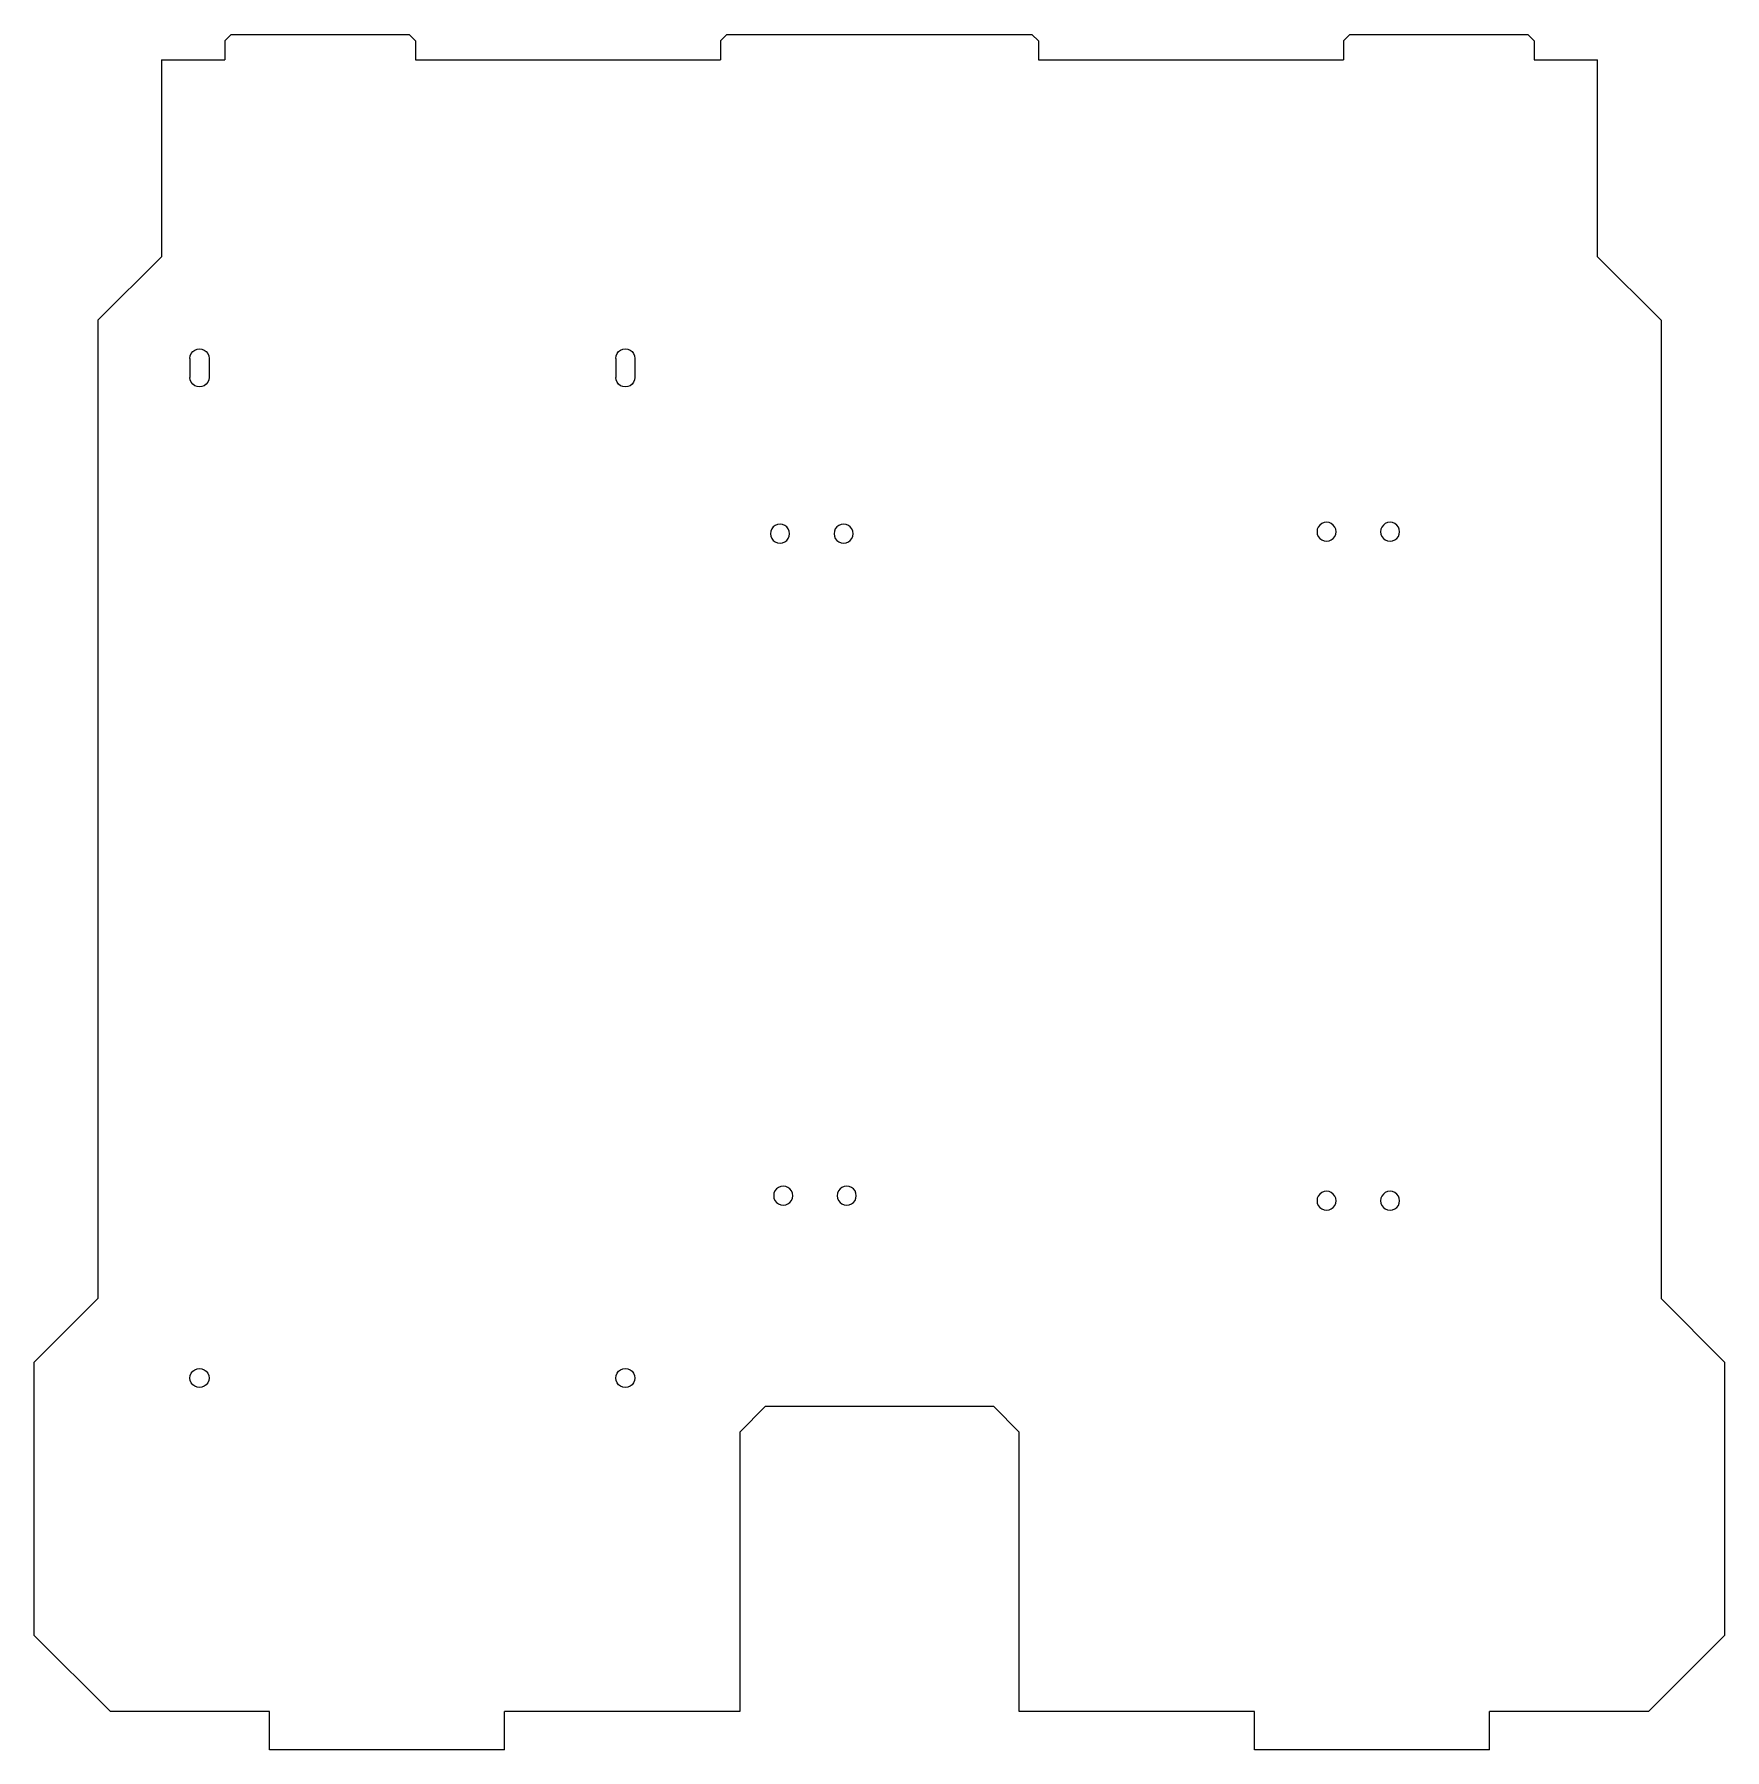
# Model space of a CAD drawing. Header units: metres. Extents: x 278 to 544, y 1543 to 1813.
import ezdxf

# ---------------------------------------------------------------- set-up
doc = ezdxf.new("R2010")
doc.units = ezdxf.units.M

msp = doc.modelspace()

# ---------------------------------------------------------------- linework, layer by layer
at = {"layer": 'GROUP0'}
for p, q in [((309.26, 1812.64, 0), (308.26, 1811.64, 0)), ((309.26, 1812.64, 0), (337.26, 1812.64, 0)), ((337.26, 1812.64, 0), (338.26, 1811.64, 0)), ((387.26, 1812.64, 0), (386.26, 1811.64, 0)), ((387.26, 1812.64, 0), (435.26, 1812.64, 0)), ((435.26, 1812.64, 0), (436.26, 1811.64, 0)), ((485.26, 1812.64, 0), (484.26, 1811.64, 0)), ((485.26, 1812.64, 0), (513.26, 1812.64, 0)), ((513.26, 1812.64, 0), (514.26, 1811.64, 0)), ((308.26, 1811.64, 0), (308.26, 1808.64, 0)), ((338.26, 1811.64, 0), (338.26, 1808.64, 0)), ((386.26, 1811.64, 0), (386.26, 1808.64, 0)), ((436.26, 1811.64, 0), (436.26, 1808.64, 0)), ((484.26, 1811.64, 0), (484.26, 1808.64, 0)), ((514.26, 1811.64, 0), (514.26, 1808.64, 0)), ((298.26, 1808.64, 0), (308.26, 1808.64, 0)), ((298.26, 1808.64, 0), (298.26, 1777.64, 0)), ((338.26, 1808.64, 0), (386.26, 1808.64, 0)), ((436.26, 1808.64, 0), (484.26, 1808.64, 0)), ((514.26, 1808.64, 0), (524.26, 1808.64, 0)), ((524.26, 1777.64, 0), (524.26, 1808.64, 0)), ((298.26, 1777.64, 0), (288.26, 1767.64, 0)), ((534.26, 1767.64, 0), (524.26, 1777.64, 0)), ((288.26, 1767.64, 0), (288.26, 1613.64, 0)), ((534.26, 1767.64, 0), (534.26, 1613.64, 0)), ((303.88, 1763.08, 0), (304.26, 1763.14, 0)), ((304.26, 1763.14, 0), (304.65, 1763.08, 0)), ((370.88, 1763.08, 0), (371.26, 1763.14, 0)), ((371.26, 1763.14, 0), (371.65, 1763.08, 0)), ((302.76, 1761.64, 0), (302.81, 1762.02, 0)), ((302.76, 1761.64, 0), (302.76, 1758.64, 0)), ((302.81, 1762.02, 0), (302.96, 1762.39, 0)), ((302.96, 1762.39, 0), (303.2, 1762.7, 0)), ((303.2, 1762.7, 0), (303.51, 1762.93, 0)), ((303.51, 1762.93, 0), (303.88, 1763.08, 0)), ((304.65, 1763.08, 0), (305.01, 1762.93, 0)), ((305.01, 1762.93, 0), (305.32, 1762.7, 0)), ((305.32, 1762.7, 0), (305.56, 1762.39, 0)), ((305.56, 1762.39, 0), (305.71, 1762.02, 0)), ((305.71, 1762.02, 0), (305.76, 1761.64, 0)), ((305.76, 1761.64, 0), (305.76, 1758.64, 0)), ((369.76, 1761.64, 0), (369.81, 1762.02, 0)), ((369.76, 1761.64, 0), (369.76, 1758.64, 0)), ((369.81, 1762.02, 0), (369.96, 1762.39, 0)), ((369.96, 1762.39, 0), (370.2, 1762.7, 0)), ((370.2, 1762.7, 0), (370.51, 1762.93, 0)), ((370.51, 1762.93, 0), (370.88, 1763.08, 0)), ((371.65, 1763.08, 0), (372.01, 1762.93, 0)), ((372.01, 1762.93, 0), (372.32, 1762.7, 0)), ((372.32, 1762.7, 0), (372.56, 1762.39, 0)), ((372.56, 1762.39, 0), (372.71, 1762.02, 0)), ((372.71, 1762.02, 0), (372.76, 1761.64, 0)), ((372.76, 1761.64, 0), (372.76, 1758.64, 0)), ((302.81, 1758.25, 0), (302.76, 1758.64, 0)), ((302.96, 1757.89, 0), (302.81, 1758.25, 0)), ((303.2, 1757.57, 0), (302.96, 1757.89, 0)), ((305.56, 1757.89, 0), (305.32, 1757.57, 0)), ((305.71, 1758.25, 0), (305.56, 1757.89, 0)), ((305.76, 1758.64, 0), (305.71, 1758.25, 0)), ((369.81, 1758.25, 0), (369.76, 1758.64, 0)), ((369.96, 1757.89, 0), (369.81, 1758.25, 0)), ((370.2, 1757.57, 0), (369.96, 1757.89, 0)), ((372.56, 1757.89, 0), (372.32, 1757.57, 0)), ((372.71, 1758.25, 0), (372.56, 1757.89, 0)), ((372.76, 1758.64, 0), (372.71, 1758.25, 0)), ((303.51, 1757.34, 0), (303.2, 1757.57, 0)), ((303.88, 1757.19, 0), (303.51, 1757.34, 0)), ((304.26, 1757.14, 0), (303.88, 1757.19, 0)), ((304.65, 1757.19, 0), (304.26, 1757.14, 0)), ((305.01, 1757.34, 0), (304.65, 1757.19, 0)), ((305.32, 1757.57, 0), (305.01, 1757.34, 0)), ((370.51, 1757.34, 0), (370.2, 1757.57, 0)), ((370.88, 1757.19, 0), (370.51, 1757.34, 0)), ((371.26, 1757.14, 0), (370.88, 1757.19, 0)), ((371.65, 1757.19, 0), (371.26, 1757.14, 0)), ((372.01, 1757.34, 0), (371.65, 1757.19, 0)), ((372.32, 1757.57, 0), (372.01, 1757.34, 0)), ((394.16, 1734.43, 0), (394.11, 1734.04, 0)), ((394.11, 1734.04, 0), (394.16, 1733.66, 0)), ((394.31, 1734.79, 0), (394.16, 1734.43, 0)), ((394.16, 1733.66, 0), (394.31, 1733.29, 0)), ((394.55, 1735.1, 0), (394.31, 1734.79, 0)), ((394.86, 1735.34, 0), (394.55, 1735.1, 0)), ((395.22, 1735.49, 0), (394.86, 1735.34, 0)), ((395.61, 1735.54, 0), (395.22, 1735.49, 0)), ((396, 1735.49, 0), (395.61, 1735.54, 0)), ((396.36, 1735.34, 0), (396, 1735.49, 0)), ((396.67, 1735.1, 0), (396.36, 1735.34, 0)), ((396.91, 1734.79, 0), (396.67, 1735.1, 0)), ((397.06, 1734.43, 0), (396.91, 1734.79, 0)), ((396.91, 1733.29, 0), (397.06, 1733.66, 0)), ((397.11, 1734.04, 0), (397.06, 1734.43, 0)), ((397.06, 1733.66, 0), (397.11, 1734.04, 0)), ((404.16, 1734.43, 0), (404.11, 1734.04, 0)), ((404.11, 1734.04, 0), (404.16, 1733.66, 0)), ((404.31, 1734.79, 0), (404.16, 1734.43, 0)), ((404.16, 1733.66, 0), (404.31, 1733.29, 0)), ((404.55, 1735.1, 0), (404.31, 1734.79, 0)), ((404.86, 1735.34, 0), (404.55, 1735.1, 0)), ((405.22, 1735.49, 0), (404.86, 1735.34, 0)), ((405.61, 1735.54, 0), (405.22, 1735.49, 0)), ((406, 1735.49, 0), (405.61, 1735.54, 0)), ((406.36, 1735.34, 0), (406, 1735.49, 0)), ((406.67, 1735.1, 0), (406.36, 1735.34, 0)), ((406.91, 1734.79, 0), (406.67, 1735.1, 0)), ((407.06, 1734.43, 0), (406.91, 1734.79, 0)), ((406.91, 1733.29, 0), (407.06, 1733.66, 0)), ((407.11, 1734.04, 0), (407.06, 1734.43, 0)), ((407.06, 1733.66, 0), (407.11, 1734.04, 0)), ((480.16, 1734.73, 0), (480.11, 1734.34, 0)), ((480.11, 1734.34, 0), (480.16, 1733.96, 0)), ((480.31, 1735.09, 0), (480.16, 1734.73, 0)), ((480.16, 1733.96, 0), (480.31, 1733.59, 0)), ((480.55, 1735.4, 0), (480.31, 1735.09, 0)), ((480.31, 1733.59, 0), (480.55, 1733.28, 0)), ((480.86, 1735.64, 0), (480.55, 1735.4, 0)), ((481.22, 1735.79, 0), (480.86, 1735.64, 0)), ((481.61, 1735.84, 0), (481.22, 1735.79, 0)), ((482, 1735.79, 0), (481.61, 1735.84, 0)), ((482.36, 1735.64, 0), (482, 1735.79, 0)), ((482.67, 1735.4, 0), (482.36, 1735.64, 0)), ((482.91, 1735.09, 0), (482.67, 1735.4, 0)), ((482.67, 1733.28, 0), (482.91, 1733.59, 0)), ((483.06, 1734.73, 0), (482.91, 1735.09, 0)), ((482.91, 1733.59, 0), (483.06, 1733.96, 0)), ((483.11, 1734.34, 0), (483.06, 1734.73, 0)), ((483.06, 1733.96, 0), (483.11, 1734.34, 0)), ((490.16, 1734.73, 0), (490.11, 1734.34, 0)), ((490.11, 1734.34, 0), (490.16, 1733.96, 0)), ((490.31, 1735.09, 0), (490.16, 1734.73, 0)), ((490.16, 1733.96, 0), (490.31, 1733.59, 0)), ((490.55, 1735.4, 0), (490.31, 1735.09, 0)), ((490.31, 1733.59, 0), (490.55, 1733.28, 0)), ((490.86, 1735.64, 0), (490.55, 1735.4, 0)), ((491.22, 1735.79, 0), (490.86, 1735.64, 0)), ((491.61, 1735.84, 0), (491.22, 1735.79, 0)), ((492, 1735.79, 0), (491.61, 1735.84, 0)), ((492.36, 1735.64, 0), (492, 1735.79, 0)), ((492.67, 1735.4, 0), (492.36, 1735.64, 0)), ((492.91, 1735.09, 0), (492.67, 1735.4, 0)), ((492.67, 1733.28, 0), (492.91, 1733.59, 0)), ((493.06, 1734.73, 0), (492.91, 1735.09, 0)), ((492.91, 1733.59, 0), (493.06, 1733.96, 0)), ((493.11, 1734.34, 0), (493.06, 1734.73, 0)), ((493.06, 1733.96, 0), (493.11, 1734.34, 0)), ((394.31, 1733.29, 0), (394.55, 1732.98, 0)), ((394.55, 1732.98, 0), (394.86, 1732.75, 0)), ((394.86, 1732.75, 0), (395.22, 1732.6, 0)), ((395.22, 1732.6, 0), (395.61, 1732.54, 0)), ((395.61, 1732.54, 0), (396, 1732.6, 0)), ((396, 1732.6, 0), (396.36, 1732.75, 0)), ((396.36, 1732.75, 0), (396.67, 1732.98, 0)), ((396.67, 1732.98, 0), (396.91, 1733.29, 0)), ((404.31, 1733.29, 0), (404.55, 1732.98, 0)), ((404.55, 1732.98, 0), (404.86, 1732.75, 0)), ((404.86, 1732.75, 0), (405.22, 1732.6, 0)), ((405.22, 1732.6, 0), (405.61, 1732.54, 0)), ((405.61, 1732.54, 0), (406, 1732.6, 0)), ((406, 1732.6, 0), (406.36, 1732.75, 0)), ((406.36, 1732.75, 0), (406.67, 1732.98, 0)), ((406.67, 1732.98, 0), (406.91, 1733.29, 0)), ((480.55, 1733.28, 0), (480.86, 1733.05, 0)), ((480.86, 1733.05, 0), (481.22, 1732.9, 0)), ((481.22, 1732.9, 0), (481.61, 1732.84, 0)), ((481.61, 1732.84, 0), (482, 1732.9, 0)), ((482, 1732.9, 0), (482.36, 1733.05, 0)), ((482.36, 1733.05, 0), (482.67, 1733.28, 0)), ((490.55, 1733.28, 0), (490.86, 1733.05, 0)), ((490.86, 1733.05, 0), (491.22, 1732.9, 0)), ((491.22, 1732.9, 0), (491.61, 1732.84, 0)), ((491.61, 1732.84, 0), (492, 1732.9, 0)), ((492, 1732.9, 0), (492.36, 1733.05, 0)), ((492.36, 1733.05, 0), (492.67, 1733.28, 0)), ((395.05, 1630.9, 0), (394.81, 1630.59, 0)), ((395.36, 1631.14, 0), (395.05, 1630.9, 0)), ((395.72, 1631.29, 0), (395.36, 1631.14, 0)), ((396.11, 1631.34, 0), (395.72, 1631.29, 0)), ((396.5, 1631.29, 0), (396.11, 1631.34, 0)), ((396.86, 1631.14, 0), (396.5, 1631.29, 0)), ((397.17, 1630.9, 0), (396.86, 1631.14, 0)), ((397.41, 1630.59, 0), (397.17, 1630.9, 0)), ((405.05, 1630.9, 0), (404.81, 1630.59, 0)), ((405.36, 1631.14, 0), (405.05, 1630.9, 0)), ((405.72, 1631.29, 0), (405.36, 1631.14, 0)), ((406.11, 1631.34, 0), (405.72, 1631.29, 0)), ((406.5, 1631.29, 0), (406.11, 1631.34, 0)), ((406.86, 1631.14, 0), (406.5, 1631.29, 0)), ((407.17, 1630.9, 0), (406.86, 1631.14, 0)), ((407.41, 1630.59, 0), (407.17, 1630.9, 0)), ((394.66, 1630.23, 0), (394.61, 1629.84, 0)), ((394.61, 1629.84, 0), (394.66, 1629.46, 0)), ((394.81, 1630.59, 0), (394.66, 1630.23, 0)), ((394.66, 1629.46, 0), (394.81, 1629.09, 0)), ((394.81, 1629.09, 0), (395.05, 1628.78, 0)), ((395.05, 1628.78, 0), (395.36, 1628.55, 0)), ((395.36, 1628.55, 0), (395.72, 1628.4, 0)), ((395.72, 1628.4, 0), (396.11, 1628.34, 0)), ((396.11, 1628.34, 0), (396.5, 1628.4, 0)), ((396.5, 1628.4, 0), (396.86, 1628.55, 0)), ((396.86, 1628.55, 0), (397.17, 1628.78, 0)), ((397.17, 1628.78, 0), (397.41, 1629.09, 0)), ((397.56, 1630.23, 0), (397.41, 1630.59, 0)), ((397.41, 1629.09, 0), (397.56, 1629.46, 0)), ((397.61, 1629.84, 0), (397.56, 1630.23, 0)), ((397.56, 1629.46, 0), (397.61, 1629.84, 0)), ((404.66, 1630.23, 0), (404.61, 1629.84, 0)), ((404.61, 1629.84, 0), (404.66, 1629.46, 0)), ((404.81, 1630.59, 0), (404.66, 1630.23, 0)), ((404.66, 1629.46, 0), (404.81, 1629.09, 0)), ((404.81, 1629.09, 0), (405.05, 1628.78, 0)), ((405.05, 1628.78, 0), (405.36, 1628.55, 0)), ((405.36, 1628.55, 0), (405.72, 1628.4, 0)), ((405.72, 1628.4, 0), (406.11, 1628.34, 0)), ((406.11, 1628.34, 0), (406.5, 1628.4, 0)), ((406.5, 1628.4, 0), (406.86, 1628.55, 0)), ((406.86, 1628.55, 0), (407.17, 1628.78, 0)), ((407.17, 1628.78, 0), (407.41, 1629.09, 0)), ((407.56, 1630.23, 0), (407.41, 1630.59, 0)), ((407.41, 1629.09, 0), (407.56, 1629.46, 0)), ((407.61, 1629.84, 0), (407.56, 1630.23, 0)), ((407.56, 1629.46, 0), (407.61, 1629.84, 0)), ((480.16, 1629.43, 0), (480.11, 1629.04, 0)), ((480.11, 1629.04, 0), (480.16, 1628.66, 0)), ((480.31, 1629.79, 0), (480.16, 1629.43, 0)), ((480.16, 1628.66, 0), (480.31, 1628.29, 0)), ((480.55, 1630.1, 0), (480.31, 1629.79, 0)), ((480.31, 1628.29, 0), (480.55, 1627.98, 0)), ((480.86, 1630.34, 0), (480.55, 1630.1, 0)), ((481.22, 1630.49, 0), (480.86, 1630.34, 0)), ((481.61, 1630.54, 0), (481.22, 1630.49, 0)), ((482, 1630.49, 0), (481.61, 1630.54, 0)), ((482.36, 1630.34, 0), (482, 1630.49, 0)), ((482.67, 1630.1, 0), (482.36, 1630.34, 0)), ((482.91, 1629.79, 0), (482.67, 1630.1, 0)), ((482.67, 1627.98, 0), (482.91, 1628.29, 0)), ((483.06, 1629.43, 0), (482.91, 1629.79, 0)), ((482.91, 1628.29, 0), (483.06, 1628.66, 0)), ((483.11, 1629.04, 0), (483.06, 1629.43, 0)), ((483.06, 1628.66, 0), (483.11, 1629.04, 0)), ((490.16, 1629.43, 0), (490.11, 1629.04, 0)), ((490.11, 1629.04, 0), (490.16, 1628.66, 0)), ((490.31, 1629.79, 0), (490.16, 1629.43, 0)), ((490.16, 1628.66, 0), (490.31, 1628.29, 0)), ((490.55, 1630.1, 0), (490.31, 1629.79, 0)), ((490.31, 1628.29, 0), (490.55, 1627.98, 0)), ((490.86, 1630.34, 0), (490.55, 1630.1, 0)), ((491.22, 1630.49, 0), (490.86, 1630.34, 0)), ((491.61, 1630.54, 0), (491.22, 1630.49, 0)), ((492, 1630.49, 0), (491.61, 1630.54, 0)), ((492.36, 1630.34, 0), (492, 1630.49, 0)), ((492.67, 1630.1, 0), (492.36, 1630.34, 0)), ((492.91, 1629.79, 0), (492.67, 1630.1, 0)), ((492.67, 1627.98, 0), (492.91, 1628.29, 0)), ((493.06, 1629.43, 0), (492.91, 1629.79, 0)), ((492.91, 1628.29, 0), (493.06, 1628.66, 0)), ((493.11, 1629.04, 0), (493.06, 1629.43, 0)), ((493.06, 1628.66, 0), (493.11, 1629.04, 0)), ((480.55, 1627.98, 0), (480.86, 1627.75, 0)), ((480.86, 1627.75, 0), (481.22, 1627.6, 0)), ((481.22, 1627.6, 0), (481.61, 1627.54, 0)), ((481.61, 1627.54, 0), (482, 1627.6, 0)), ((482, 1627.6, 0), (482.36, 1627.75, 0)), ((482.36, 1627.75, 0), (482.67, 1627.98, 0)), ((490.55, 1627.98, 0), (490.86, 1627.75, 0)), ((490.86, 1627.75, 0), (491.22, 1627.6, 0)), ((491.22, 1627.6, 0), (491.61, 1627.54, 0)), ((491.61, 1627.54, 0), (492, 1627.6, 0)), ((492, 1627.6, 0), (492.36, 1627.75, 0)), ((492.36, 1627.75, 0), (492.67, 1627.98, 0)), ((288.26, 1613.64, 0), (278.26, 1603.64, 0)), ((534.26, 1613.64, 0), (544.26, 1603.64, 0)), ((278.26, 1560.64, 0), (278.26, 1603.64, 0)), ((302.76, 1601.14, 0), (302.81, 1601.52, 0)), ((302.81, 1600.75, 0), (302.76, 1601.14, 0)), ((302.81, 1601.52, 0), (302.96, 1601.89, 0)), ((302.96, 1601.89, 0), (303.2, 1602.2, 0)), ((303.2, 1602.2, 0), (303.51, 1602.43, 0)), ((303.51, 1602.43, 0), (303.88, 1602.58, 0)), ((303.88, 1602.58, 0), (304.26, 1602.64, 0)), ((304.26, 1602.64, 0), (304.65, 1602.58, 0)), ((304.65, 1602.58, 0), (305.01, 1602.43, 0)), ((305.01, 1602.43, 0), (305.32, 1602.2, 0)), ((305.32, 1602.2, 0), (305.56, 1601.89, 0)), ((305.56, 1601.89, 0), (305.71, 1601.52, 0)), ((305.71, 1601.52, 0), (305.76, 1601.14, 0)), ((305.76, 1601.14, 0), (305.71, 1600.75, 0)), ((369.76, 1601.14, 0), (369.81, 1601.52, 0)), ((369.81, 1600.75, 0), (369.76, 1601.14, 0)), ((369.81, 1601.52, 0), (369.96, 1601.89, 0)), ((369.96, 1601.89, 0), (370.2, 1602.2, 0)), ((370.2, 1602.2, 0), (370.51, 1602.43, 0)), ((370.51, 1602.43, 0), (370.88, 1602.58, 0)), ((370.88, 1602.58, 0), (371.26, 1602.64, 0)), ((371.26, 1602.64, 0), (371.65, 1602.58, 0)), ((371.65, 1602.58, 0), (372.01, 1602.43, 0)), ((372.01, 1602.43, 0), (372.32, 1602.2, 0)), ((372.32, 1602.2, 0), (372.56, 1601.89, 0)), ((372.56, 1601.89, 0), (372.71, 1601.52, 0)), ((372.71, 1601.52, 0), (372.76, 1601.14, 0)), ((372.76, 1601.14, 0), (372.71, 1600.75, 0)), ((544.26, 1603.64, 0), (544.26, 1560.64, 0)), ((302.96, 1600.39, 0), (302.81, 1600.75, 0)), ((303.2, 1600.07, 0), (302.96, 1600.39, 0)), ((303.51, 1599.84, 0), (303.2, 1600.07, 0)), ((303.88, 1599.69, 0), (303.51, 1599.84, 0)), ((304.26, 1599.64, 0), (303.88, 1599.69, 0)), ((304.65, 1599.69, 0), (304.26, 1599.64, 0)), ((305.01, 1599.84, 0), (304.65, 1599.69, 0)), ((305.32, 1600.07, 0), (305.01, 1599.84, 0)), ((305.56, 1600.39, 0), (305.32, 1600.07, 0)), ((305.71, 1600.75, 0), (305.56, 1600.39, 0)), ((369.96, 1600.39, 0), (369.81, 1600.75, 0)), ((370.2, 1600.07, 0), (369.96, 1600.39, 0)), ((370.51, 1599.84, 0), (370.2, 1600.07, 0)), ((370.88, 1599.69, 0), (370.51, 1599.84, 0)), ((371.26, 1599.64, 0), (370.88, 1599.69, 0)), ((371.65, 1599.69, 0), (371.26, 1599.64, 0)), ((372.01, 1599.84, 0), (371.65, 1599.69, 0)), ((372.32, 1600.07, 0), (372.01, 1599.84, 0)), ((372.56, 1600.39, 0), (372.32, 1600.07, 0)), ((372.71, 1600.75, 0), (372.56, 1600.39, 0)), ((393.26, 1596.64, 0), (389.26, 1592.64, 0)), ((429.26, 1596.64, 0), (393.26, 1596.64, 0)), ((433.26, 1592.64, 0), (429.26, 1596.64, 0)), ((389.26, 1592.64, 0), (389.26, 1548.64, 0)), ((433.26, 1548.64, 0), (433.26, 1592.64, 0)), ((290.26, 1548.64, 0), (278.26, 1560.64, 0)), ((544.26, 1560.64, 0), (532.26, 1548.64, 0)), ((315.26, 1548.64, 0), (290.26, 1548.64, 0)), ((315.26, 1542.64, 0), (315.26, 1548.64, 0)), ((352.26, 1542.64, 0), (352.26, 1548.64, 0)), ((389.26, 1548.64, 0), (352.26, 1548.64, 0)), ((470.26, 1548.64, 0), (433.26, 1548.64, 0)), ((470.26, 1542.64, 0), (470.26, 1548.64, 0)), ((532.26, 1548.64, 0), (507.26, 1548.64, 0)), ((507.26, 1542.64, 0), (507.26, 1548.64, 0)), ((352.26, 1542.64, 0), (315.26, 1542.64, 0)), ((507.26, 1542.64, 0), (470.26, 1542.64, 0))]:
    msp.add_line(p, q, dxfattribs=at)

doc.saveas('drawing.dxf')
